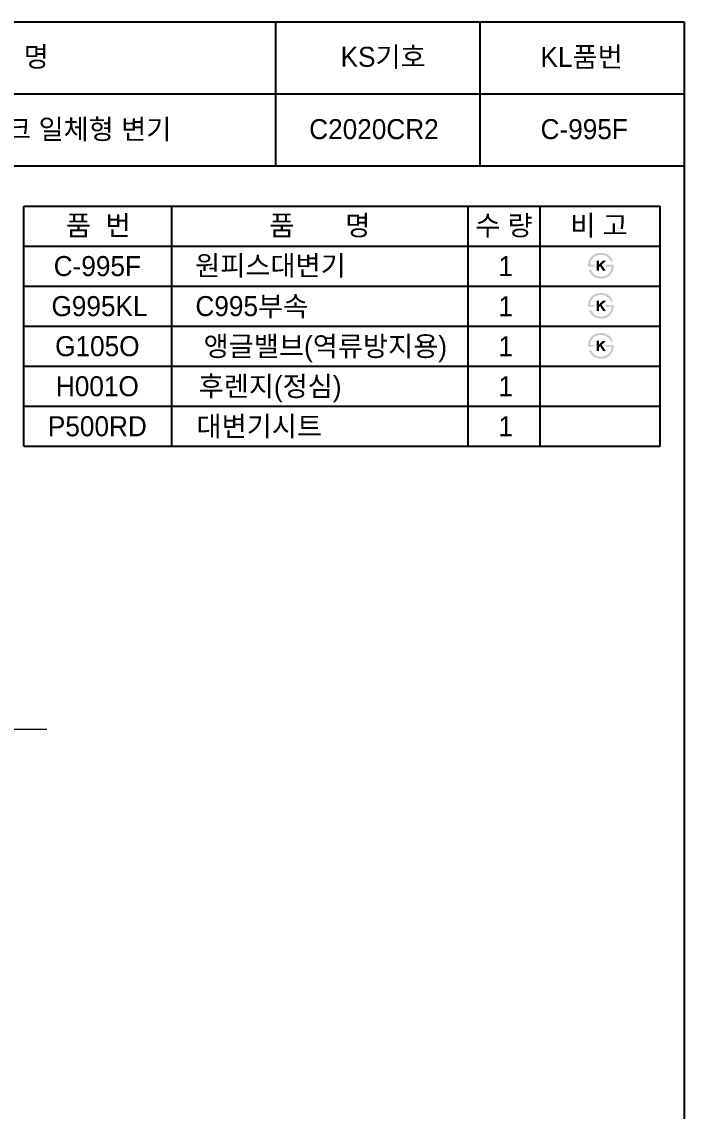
# Model space of a CAD drawing. Header units: millimetres. Extents: x 4840 to 6640, y -3623 to -1026.
# Drawn here: x 5812 to 6640, y -2386 to -1026 of the extents above; entities that cross this region are included whole.
import ezdxf
from ezdxf.enums import TextEntityAlignment as Align
from ezdxf.lldxf.tags import DXFTag

# ---------------------------------------------------------------- set-up
doc = ezdxf.new("R2010")
doc.units = ezdxf.units.MM
for name, color, linetype in [('TEXT', 7, 'Continuous'), ('도각라인', 255, 'Continuous'), ('중심선', 1, 'DASHED')]:
    doc.layers.add(name, color=color, linetype=linetype)
doc.styles.add('타이틀', font='H2GTRM.TTF', dxfattribs={"height": 25})
tags = doc.linetypes.add('DASHDOT', pattern=[70, 31, -13, 13, -13]).pattern_tags.tags
tags[10:11] = [DXFTag(74, 4), DXFTag(75, 0), DXFTag(340, '0'), DXFTag(46, 0.0), DXFTag(50, 0.0), DXFTag(44, 0.0), DXFTag(45, 0.0)]
tags[8:9] = [DXFTag(74, 4), DXFTag(75, 0), DXFTag(340, '0'), DXFTag(46, 0.0), DXFTag(50, 0.0), DXFTag(44, 0.0), DXFTag(45, 0.0)]
tags[6:7] = [DXFTag(74, 4), DXFTag(75, 0), DXFTag(340, '0'), DXFTag(46, 0.0), DXFTag(50, 0.0), DXFTag(44, 0.0), DXFTag(45, 0.0)]
tags[4:5] = [DXFTag(74, 4), DXFTag(75, 0), DXFTag(340, '0'), DXFTag(46, 0.0), DXFTag(50, 0.0), DXFTag(44, 0.0), DXFTag(45, 0.0)]
tags = doc.linetypes.add('DASHED', pattern=[25.72, 12.86, -12.86]).pattern_tags.tags
tags[6:7] = [DXFTag(74, 4), DXFTag(75, 0), DXFTag(340, '0'), DXFTag(46, 0.0), DXFTag(50, 0.0), DXFTag(44, 0.0), DXFTag(45, 0.0)]
tags[4:5] = [DXFTag(74, 4), DXFTag(75, 0), DXFTag(340, '0'), DXFTag(46, 0.0), DXFTag(50, 0.0), DXFTag(44, 0.0), DXFTag(45, 0.0)]

msp = doc.modelspace()

# ---------------------------------------------------------------- hatches: boundary and pattern name
at = {"layer": 'TEXT'}
for points in [[(6520, -1331.7), (6520, -1331.3), (6519.9, -1330.9), (6519.9, -1330.5), (6519.9, -1330.1), (6520, -1329.7), (6520, -1329.3), (6520, -1328.9), (6520.1, -1328.5), (6520.1, -1328.1), (6520.2, -1327.7), (6520.2, -1327.3), (6520.3, -1326.9), (6520.4, -1326.5), (6520.5, -1326.1), (6520.6, -1325.7), (6520.7, -1325.4), (6520.8, -1325), (6520.9, -1324.6), (6521.1, -1324.2), (6521.2, -1323.8), (6521.4, -1323.5), (6521.5, -1323.1), (6521.7, -1322.8), (6521.9, -1322.4), (6522.1, -1322.1), (6522.3, -1321.7), (6522.5, -1321.4), (6522.7, -1321.1), (6522.9, -1320.8), (6523.1, -1320.5), (6523.4, -1320.2), (6523.9, -1319.6), (6524.1, -1319.2), (6524.4, -1319), (6524.7, -1318.7), (6525, -1318.4), (6525.3, -1318.1), (6525.6, -1317.9), (6525.9, -1317.6), (6526.2, -1317.4), (6526.5, -1317.1), (6526.9, -1316.9), (6527.2, -1316.7), (6527.6, -1316.5), (6527.9, -1316.3), (6528.3, -1316.1), (6528.6, -1315.9), (6529, -1315.7), (6529.4, -1315.6), (6529.9, -1315.4), (6530.3, -1315.3), (6530.7, -1315.1), (6531.1, -1315), (6531.6, -1314.9), (6532, -1314.8), (6532.5, -1314.7), (6532.9, -1314.6), (6533.4, -1314.6), (6533.9, -1314.5), (6534.3, -1314.5), (6534.8, -1314.4), (6535.3, -1314.4), (6535.8, -1314.4), (6536.6, -1314.4), (6536.9, -1314.4), (6537.3, -1314.5), (6537.7, -1314.5), (6538, -1314.5), (6538.4, -1314.6), (6538.8, -1314.6), (6539.1, -1314.7), (6539.5, -1314.8), (6539.8, -1314.8), (6540.2, -1314.9), (6540.5, -1315), (6540.8, -1315.1), (6541.2, -1315.2), (6541.5, -1315.3), (6541.8, -1315.4), (6542.1, -1315.5), (6542.4, -1315.6), (6542.7, -1315.8), (6543, -1315.9), (6543.4, -1316), (6543.7, -1316.2), (6543.9, -1316.3), (6544.2, -1316.5), (6544.5, -1316.7), (6544.8, -1316.8), (6545.1, -1317), (6545.4, -1317.2), (6545.6, -1317.4), (6545.9, -1317.6), (6546.2, -1317.8), (6546.6, -1318.1), (6547, -1318.5), (6547.4, -1318.9), (6547.8, -1319.3), (6548.1, -1319.7), (6548.5, -1320.1), (6548.9, -1320.5), (6549.2, -1320.9), (6549.5, -1321.4), (6549.8, -1321.9), (6550.1, -1322.3), (6550.4, -1322.8), (6550.7, -1323.3), (6550.9, -1323.9), (6551.2, -1324.4), (6551.4, -1325), (6551.4, -1325), (6548.3, -1325), (6548.3, -1325), (6548.2, -1324.8), (6548.2, -1324.6), (6548.1, -1324.4), (6548, -1324.3), (6547.9, -1324.1), (6547.9, -1323.9), (6547.8, -1323.7), (6547.7, -1323.6), (6547.6, -1323.4), (6547.5, -1323.2), (6547.4, -1323.1), (6547.3, -1322.9), (6547.2, -1322.7), (6547.1, -1322.6), (6547, -1322.4), (6546.9, -1322.3), (6546.7, -1322.1), (6546.6, -1321.9), (6546.3, -1321.6), (6546.1, -1321.3), (6545.8, -1321), (6545.4, -1320.7), (6545.1, -1320.4), (6544.8, -1320.1), (6544.4, -1319.8), (6544.2, -1319.6), (6544, -1319.4), (6543.7, -1319.3), (6543.5, -1319.1), (6543.2, -1318.9), (6543, -1318.8), (6542.8, -1318.7), (6542.5, -1318.5), (6542.3, -1318.4), (6542, -1318.3), (6541.8, -1318.1), (6541.5, -1318), (6541.3, -1317.9), (6541, -1317.8), (6540.8, -1317.7), (6540.5, -1317.6), (6540.2, -1317.5), (6540, -1317.4), (6539.7, -1317.4), (6539.4, -1317.3), (6539.2, -1317.2), (6538.9, -1317.2), (6538.6, -1317.1), (6538.4, -1317.1), (6538.1, -1317), (6537.8, -1317), (6537.5, -1317), (6537.2, -1316.9), (6536.9, -1316.9), (6536.7, -1316.9), (6536.4, -1316.9), (6536.1, -1316.9), (6535.7, -1316.9), (6535.4, -1316.9), (6535.1, -1316.9), (6534.7, -1316.9), (6534.4, -1317), (6534.1, -1317), (6533.7, -1317), (6533.4, -1317.1), (6533.1, -1317.2), (6532.8, -1317.2), (6532.5, -1317.3), (6532.2, -1317.4), (6531.9, -1317.4), (6531.6, -1317.5), (6531.3, -1317.6), (6531, -1317.7), (6530.7, -1317.8), (6530.4, -1317.9), (6530.1, -1318.1), (6529.8, -1318.2), (6529.6, -1318.3), (6529.3, -1318.5), (6529, -1318.6), (6528.8, -1318.8), (6528.5, -1318.9), (6528.3, -1319.1), (6528, -1319.3), (6527.8, -1319.4), (6527.5, -1319.6), (6527.3, -1319.8), (6527, -1320), (6526.8, -1320.2), (6526.6, -1320.4), (6526.4, -1320.7), (6526.1, -1320.9), (6525.9, -1321.1), (6525.7, -1321.4), (6525.5, -1321.6), (6525.3, -1321.8), (6525.1, -1322.1), (6525, -1322.3), (6524.8, -1322.6), (6524.6, -1322.9), (6524.5, -1323.1), (6524.3, -1323.4), (6524.2, -1323.7), (6524, -1324), (6523.9, -1324.2), (6523.8, -1324.5), (6523.7, -1324.8), (6523.5, -1325.1), (6523.4, -1325.4), (6523.3, -1325.7), (6523.2, -1326), (6523.2, -1326.3), (6523.1, -1326.7), (6523, -1327), (6523, -1327.3), (6522.9, -1327.6), (6522.9, -1328), (6522.8, -1328.3), (6522.8, -1328.6), (6522.7, -1329), (6522.7, -1329.3), (6522.7, -1329.3), (6527.9, -1329.3), (6527.9, -1329.3), (6527.9, -1329.3), (6527.9, -1331.7), (6527.9, -1331.7), (6527.9, -1331.7), (6520, -1331.7)], [(6552.1, -1329.3), (6552.1, -1329.8), (6552.1, -1330.2), (6552.1, -1330.7), (6552.1, -1331.1), (6552.1, -1331.5), (6552, -1331.9), (6552, -1332.4), (6551.9, -1332.8), (6551.8, -1333.2), (6551.8, -1333.6), (6551.7, -1334), (6551.6, -1334.5), (6551.5, -1334.9), (6551.4, -1335.3), (6551.2, -1335.7), (6551.1, -1336.1), (6550.9, -1336.5), (6550.8, -1336.8), (6550.6, -1337.2), (6550.5, -1337.6), (6550.3, -1337.9), (6550.1, -1338.3), (6549.9, -1338.7), (6549.7, -1339), (6549.5, -1339.3), (6549.3, -1339.7), (6549.1, -1340), (6548.9, -1340.3), (6548.7, -1340.6), (6548.4, -1341), (6548.2, -1341.3), (6547.9, -1341.6), (6547.6, -1341.8), (6547.4, -1342.1), (6547.1, -1342.4), (6546.8, -1342.7), (6546.5, -1342.9), (6546.2, -1343.2), (6545.9, -1343.4), (6545.6, -1343.7), (6545.3, -1343.9), (6545, -1344.1), (6544.6, -1344.3), (6544.3, -1344.5), (6544, -1344.7), (6543.6, -1344.9), (6543.3, -1345), (6542.9, -1345.2), (6542.5, -1345.4), (6542.2, -1345.5), (6541.8, -1345.7), (6541.4, -1345.8), (6541, -1345.9), (6540.7, -1346), (6540.3, -1346.1), (6539.9, -1346.2), (6539.5, -1346.3), (6539.1, -1346.4), (6538.7, -1346.4), (6538.3, -1346.5), (6537.9, -1346.5), (6537.5, -1346.5), (6537.1, -1346.6), (6536.7, -1346.6), (6536, -1346.6), (6535.4, -1346.5), (6534.7, -1346.5), (6534.1, -1346.4), (6533.5, -1346.3), (6533.2, -1346.3), (6532.9, -1346.2), (6532.6, -1346.2), (6532.3, -1346.1), (6532, -1346), (6531.7, -1345.9), (6531.4, -1345.9), (6531.1, -1345.8), (6530.8, -1345.7), (6530.5, -1345.6), (6530.2, -1345.5), (6529.9, -1345.4), (6529.7, -1345.2), (6529.4, -1345.1), (6529.1, -1345), (6528.8, -1344.9), (6528.6, -1344.7), (6528.3, -1344.6), (6528.1, -1344.5), (6527.8, -1344.3), (6527.5, -1344.2), (6527, -1343.8), (6526.7, -1343.6), (6526.5, -1343.5), (6526.2, -1343.3), (6526, -1343.1), (6525.7, -1342.9), (6525.5, -1342.7), (6525.3, -1342.5), (6525, -1342.3), (6524.8, -1342), (6524.6, -1341.8), (6524.4, -1341.6), (6524.1, -1341.4), (6523.9, -1341.1), (6523.7, -1340.9), (6523.5, -1340.6), (6523.3, -1340.4), (6523.1, -1340.1), (6522.9, -1339.9), (6522.8, -1339.6), (6522.6, -1339.3), (6522.4, -1339), (6522.2, -1338.8), (6522.1, -1338.5), (6521.9, -1338.2), (6521.7, -1337.9), (6521.6, -1337.6), (6521.4, -1337.3), (6521.1, -1336.6), (6520.9, -1336), (6520.9, -1336), (6523.8, -1336), (6523.8, -1336), (6524, -1336.4), (6524.3, -1336.8), (6524.5, -1337.2), (6524.8, -1337.6), (6525, -1338), (6525.3, -1338.4), (6525.5, -1338.7), (6525.8, -1339.1), (6526.1, -1339.4), (6526.3, -1339.7), (6526.6, -1340), (6526.9, -1340.3), (6527.2, -1340.6), (6527.5, -1340.9), (6527.8, -1341.2), (6528.1, -1341.4), (6528.3, -1341.6), (6528.5, -1341.7), (6528.8, -1341.9), (6529, -1342.1), (6529.3, -1342.2), (6529.5, -1342.4), (6529.7, -1342.5), (6530, -1342.6), (6530.2, -1342.7), (6530.5, -1342.9), (6530.7, -1343), (6531, -1343.1), (6531.2, -1343.2), (6531.5, -1343.3), (6531.8, -1343.4), (6532, -1343.4), (6532.3, -1343.5), (6532.6, -1343.6), (6532.9, -1343.7), (6533.1, -1343.7), (6533.4, -1343.8), (6533.7, -1343.8), (6534, -1343.9), (6534.3, -1343.9), (6534.6, -1343.9), (6534.9, -1343.9), (6535.2, -1344), (6535.5, -1344), (6535.8, -1344), (6536.1, -1344), (6536.4, -1344), (6537.3, -1343.9), (6537.5, -1343.9), (6537.8, -1343.9), (6538.1, -1343.9), (6538.3, -1343.9), (6538.6, -1343.8), (6538.9, -1343.8), (6539.1, -1343.7), (6539.4, -1343.7), (6539.6, -1343.6), (6539.9, -1343.6), (6540.2, -1343.5), (6540.4, -1343.4), (6540.7, -1343.3), (6540.9, -1343.2), (6541.2, -1343.2), (6541.4, -1343.1), (6541.7, -1342.9), (6541.9, -1342.8), (6542.1, -1342.7), (6542.4, -1342.6), (6542.6, -1342.5), (6542.9, -1342.4), (6543.1, -1342.2), (6543.3, -1342.1), (6543.6, -1341.9), (6543.8, -1341.8), (6544, -1341.6), (6544.2, -1341.4), (6544.5, -1341.3), (6544.7, -1341.1), (6544.9, -1340.9), (6545.2, -1340.7), (6545.4, -1340.4), (6545.7, -1340.2), (6545.9, -1340), (6546.1, -1339.7), (6546.3, -1339.5), (6546.5, -1339.2), (6546.7, -1339), (6546.9, -1338.7), (6547.1, -1338.5), (6547.3, -1338.2), (6547.5, -1337.9), (6547.6, -1337.6), (6547.8, -1337.3), (6547.9, -1337), (6548.1, -1336.7), (6548.2, -1336.4), (6548.3, -1336.1), (6548.5, -1335.8), (6548.6, -1335.5), (6548.7, -1335.2), (6548.8, -1334.9), (6548.9, -1334.5), (6548.9, -1334.2), (6549, -1333.9), (6549.1, -1333.5), (6549.2, -1333.2), (6549.2, -1332.8), (6549.3, -1332.4), (6549.3, -1332.1), (6549.3, -1331.7), (6549.3, -1331.7), (6541.9, -1331.7), (6541.9, -1331.7), (6541.9, -1331.7), (6541.9, -1329.3), (6541.9, -1329.3), (6541.9, -1329.3), (6552.1, -1329.3)], [(6533.7, -1328.7), (6538.5, -1324.3), (6542.4, -1324.3), (6537, -1329.3), (6542.1, -1336.8), (6538.7, -1336.8), (6535.1, -1331.1), (6533.7, -1332.3), (6533.7, -1336.8), (6530.8, -1336.8), (6530.8, -1324.2), (6533.7, -1324.2)], [(6520, -1381.7), (6520, -1381.3), (6519.9, -1380.9), (6519.9, -1380.5), (6519.9, -1380.1), (6520, -1379.7), (6520, -1379.3), (6520, -1378.9), (6520.1, -1378.5), (6520.1, -1378.1), (6520.2, -1377.7), (6520.2, -1377.3), (6520.3, -1376.9), (6520.4, -1376.5), (6520.5, -1376.1), (6520.6, -1375.7), (6520.7, -1375.4), (6520.8, -1375), (6520.9, -1374.6), (6521.1, -1374.2), (6521.2, -1373.8), (6521.4, -1373.5), (6521.5, -1373.1), (6521.7, -1372.8), (6521.9, -1372.4), (6522.1, -1372.1), (6522.3, -1371.7), (6522.5, -1371.4), (6522.7, -1371.1), (6522.9, -1370.8), (6523.1, -1370.5), (6523.4, -1370.2), (6523.9, -1369.6), (6524.1, -1369.2), (6524.4, -1369), (6524.7, -1368.7), (6525, -1368.4), (6525.3, -1368.1), (6525.6, -1367.9), (6525.9, -1367.6), (6526.2, -1367.4), (6526.5, -1367.1), (6526.9, -1366.9), (6527.2, -1366.7), (6527.6, -1366.5), (6527.9, -1366.3), (6528.3, -1366.1), (6528.6, -1365.9), (6529, -1365.7), (6529.4, -1365.6), (6529.9, -1365.4), (6530.3, -1365.3), (6530.7, -1365.1), (6531.1, -1365), (6531.6, -1364.9), (6532, -1364.8), (6532.5, -1364.7), (6532.9, -1364.6), (6533.4, -1364.6), (6533.9, -1364.5), (6534.3, -1364.5), (6534.8, -1364.4), (6535.3, -1364.4), (6535.8, -1364.4), (6536.6, -1364.4), (6536.9, -1364.4), (6537.3, -1364.5), (6537.7, -1364.5), (6538, -1364.5), (6538.4, -1364.6), (6538.8, -1364.6), (6539.1, -1364.7), (6539.5, -1364.8), (6539.8, -1364.8), (6540.2, -1364.9), (6540.5, -1365), (6540.8, -1365.1), (6541.2, -1365.2), (6541.5, -1365.3), (6541.8, -1365.4), (6542.1, -1365.5), (6542.4, -1365.6), (6542.7, -1365.8), (6543, -1365.9), (6543.4, -1366), (6543.7, -1366.2), (6543.9, -1366.3), (6544.2, -1366.5), (6544.5, -1366.7), (6544.8, -1366.8), (6545.1, -1367), (6545.4, -1367.2), (6545.6, -1367.4), (6545.9, -1367.6), (6546.2, -1367.8), (6546.6, -1368.1), (6547, -1368.5), (6547.4, -1368.9), (6547.8, -1369.3), (6548.1, -1369.7), (6548.5, -1370.1), (6548.9, -1370.5), (6549.2, -1370.9), (6549.5, -1371.4), (6549.8, -1371.9), (6550.1, -1372.3), (6550.4, -1372.8), (6550.7, -1373.3), (6550.9, -1373.9), (6551.2, -1374.4), (6551.4, -1375), (6551.4, -1375), (6548.3, -1375), (6548.3, -1375), (6548.2, -1374.8), (6548.2, -1374.6), (6548.1, -1374.4), (6548, -1374.3), (6547.9, -1374.1), (6547.9, -1373.9), (6547.8, -1373.7), (6547.7, -1373.6), (6547.6, -1373.4), (6547.5, -1373.2), (6547.4, -1373.1), (6547.3, -1372.9), (6547.2, -1372.7), (6547.1, -1372.6), (6547, -1372.4), (6546.9, -1372.3), (6546.7, -1372.1), (6546.6, -1371.9), (6546.3, -1371.6), (6546.1, -1371.3), (6545.8, -1371), (6545.4, -1370.7), (6545.1, -1370.4), (6544.8, -1370.1), (6544.4, -1369.8), (6544.2, -1369.6), (6544, -1369.4), (6543.7, -1369.3), (6543.5, -1369.1), (6543.2, -1368.9), (6543, -1368.8), (6542.8, -1368.7), (6542.5, -1368.5), (6542.3, -1368.4), (6542, -1368.3), (6541.8, -1368.1), (6541.5, -1368), (6541.3, -1367.9), (6541, -1367.8), (6540.8, -1367.7), (6540.5, -1367.6), (6540.2, -1367.5), (6540, -1367.4), (6539.7, -1367.4), (6539.4, -1367.3), (6539.2, -1367.2), (6538.9, -1367.2), (6538.6, -1367.1), (6538.4, -1367.1), (6538.1, -1367), (6537.8, -1367), (6537.5, -1367), (6537.2, -1366.9), (6536.9, -1366.9), (6536.7, -1366.9), (6536.4, -1366.9), (6536.1, -1366.9), (6535.7, -1366.9), (6535.4, -1366.9), (6535.1, -1366.9), (6534.7, -1366.9), (6534.4, -1367), (6534.1, -1367), (6533.7, -1367), (6533.4, -1367.1), (6533.1, -1367.2), (6532.8, -1367.2), (6532.5, -1367.3), (6532.2, -1367.4), (6531.9, -1367.4), (6531.6, -1367.5), (6531.3, -1367.6), (6531, -1367.7), (6530.7, -1367.8), (6530.4, -1367.9), (6530.1, -1368.1), (6529.8, -1368.2), (6529.6, -1368.3), (6529.3, -1368.5), (6529, -1368.6), (6528.8, -1368.8), (6528.5, -1368.9), (6528.3, -1369.1), (6528, -1369.3), (6527.8, -1369.4), (6527.5, -1369.6), (6527.3, -1369.8), (6527, -1370), (6526.8, -1370.2), (6526.6, -1370.4), (6526.4, -1370.7), (6526.1, -1370.9), (6525.9, -1371.1), (6525.7, -1371.4), (6525.5, -1371.6), (6525.3, -1371.8), (6525.1, -1372.1), (6525, -1372.3), (6524.8, -1372.6), (6524.6, -1372.9), (6524.5, -1373.1), (6524.3, -1373.4), (6524.2, -1373.7), (6524, -1374), (6523.9, -1374.2), (6523.8, -1374.5), (6523.7, -1374.8), (6523.5, -1375.1), (6523.4, -1375.4), (6523.3, -1375.7), (6523.2, -1376), (6523.2, -1376.3), (6523.1, -1376.7), (6523, -1377), (6523, -1377.3), (6522.9, -1377.6), (6522.9, -1378), (6522.8, -1378.3), (6522.8, -1378.6), (6522.7, -1379), (6522.7, -1379.3), (6522.7, -1379.3), (6527.9, -1379.3), (6527.9, -1379.3), (6527.9, -1379.3), (6527.9, -1381.7), (6527.9, -1381.7), (6527.9, -1381.7), (6520, -1381.7)], [(6552.1, -1379.3), (6552.1, -1379.8), (6552.1, -1380.2), (6552.1, -1380.7), (6552.1, -1381.1), (6552.1, -1381.5), (6552, -1381.9), (6552, -1382.4), (6551.9, -1382.8), (6551.8, -1383.2), (6551.8, -1383.6), (6551.7, -1384), (6551.6, -1384.5), (6551.5, -1384.9), (6551.4, -1385.3), (6551.2, -1385.7), (6551.1, -1386.1), (6550.9, -1386.5), (6550.8, -1386.8), (6550.6, -1387.2), (6550.5, -1387.6), (6550.3, -1387.9), (6550.1, -1388.3), (6549.9, -1388.7), (6549.7, -1389), (6549.5, -1389.3), (6549.3, -1389.7), (6549.1, -1390), (6548.9, -1390.3), (6548.7, -1390.6), (6548.4, -1391), (6548.2, -1391.3), (6547.9, -1391.6), (6547.6, -1391.8), (6547.4, -1392.1), (6547.1, -1392.4), (6546.8, -1392.7), (6546.5, -1392.9), (6546.2, -1393.2), (6545.9, -1393.4), (6545.6, -1393.7), (6545.3, -1393.9), (6545, -1394.1), (6544.6, -1394.3), (6544.3, -1394.5), (6544, -1394.7), (6543.6, -1394.9), (6543.3, -1395), (6542.9, -1395.2), (6542.5, -1395.4), (6542.2, -1395.5), (6541.8, -1395.7), (6541.4, -1395.8), (6541, -1395.9), (6540.7, -1396), (6540.3, -1396.1), (6539.9, -1396.2), (6539.5, -1396.3), (6539.1, -1396.4), (6538.7, -1396.4), (6538.3, -1396.5), (6537.9, -1396.5), (6537.5, -1396.5), (6537.1, -1396.6), (6536.7, -1396.6), (6536, -1396.6), (6535.4, -1396.5), (6534.7, -1396.5), (6534.1, -1396.4), (6533.5, -1396.3), (6533.2, -1396.3), (6532.9, -1396.2), (6532.6, -1396.2), (6532.3, -1396.1), (6532, -1396), (6531.7, -1395.9), (6531.4, -1395.9), (6531.1, -1395.8), (6530.8, -1395.7), (6530.5, -1395.6), (6530.2, -1395.5), (6529.9, -1395.4), (6529.7, -1395.2), (6529.4, -1395.1), (6529.1, -1395), (6528.8, -1394.9), (6528.6, -1394.7), (6528.3, -1394.6), (6528.1, -1394.5), (6527.8, -1394.3), (6527.5, -1394.2), (6527, -1393.8), (6526.7, -1393.6), (6526.5, -1393.5), (6526.2, -1393.3), (6526, -1393.1), (6525.7, -1392.9), (6525.5, -1392.7), (6525.3, -1392.5), (6525, -1392.3), (6524.8, -1392), (6524.6, -1391.8), (6524.4, -1391.6), (6524.1, -1391.4), (6523.9, -1391.1), (6523.7, -1390.9), (6523.5, -1390.6), (6523.3, -1390.4), (6523.1, -1390.1), (6522.9, -1389.9), (6522.8, -1389.6), (6522.6, -1389.3), (6522.4, -1389), (6522.2, -1388.8), (6522.1, -1388.5), (6521.9, -1388.2), (6521.7, -1387.9), (6521.6, -1387.6), (6521.4, -1387.3), (6521.1, -1386.6), (6520.9, -1386), (6520.9, -1386), (6523.8, -1386), (6523.8, -1386), (6524, -1386.4), (6524.3, -1386.8), (6524.5, -1387.2), (6524.8, -1387.6), (6525, -1388), (6525.3, -1388.4), (6525.5, -1388.7), (6525.8, -1389.1), (6526.1, -1389.4), (6526.3, -1389.7), (6526.6, -1390), (6526.9, -1390.3), (6527.2, -1390.6), (6527.5, -1390.9), (6527.8, -1391.2), (6528.1, -1391.4), (6528.3, -1391.6), (6528.5, -1391.7), (6528.8, -1391.9), (6529, -1392.1), (6529.3, -1392.2), (6529.5, -1392.4), (6529.7, -1392.5), (6530, -1392.6), (6530.2, -1392.7), (6530.5, -1392.9), (6530.7, -1393), (6531, -1393.1), (6531.2, -1393.2), (6531.5, -1393.3), (6531.8, -1393.4), (6532, -1393.4), (6532.3, -1393.5), (6532.6, -1393.6), (6532.9, -1393.7), (6533.1, -1393.7), (6533.4, -1393.8), (6533.7, -1393.8), (6534, -1393.9), (6534.3, -1393.9), (6534.6, -1393.9), (6534.9, -1393.9), (6535.2, -1394), (6535.5, -1394), (6535.8, -1394), (6536.1, -1394), (6536.4, -1394), (6537.3, -1393.9), (6537.5, -1393.9), (6537.8, -1393.9), (6538.1, -1393.9), (6538.3, -1393.9), (6538.6, -1393.8), (6538.9, -1393.8), (6539.1, -1393.7), (6539.4, -1393.7), (6539.6, -1393.6), (6539.9, -1393.6), (6540.2, -1393.5), (6540.4, -1393.4), (6540.7, -1393.3), (6540.9, -1393.2), (6541.2, -1393.2), (6541.4, -1393.1), (6541.7, -1392.9), (6541.9, -1392.8), (6542.1, -1392.7), (6542.4, -1392.6), (6542.6, -1392.5), (6542.9, -1392.4), (6543.1, -1392.2), (6543.3, -1392.1), (6543.6, -1391.9), (6543.8, -1391.8), (6544, -1391.6), (6544.2, -1391.4), (6544.5, -1391.3), (6544.7, -1391.1), (6544.9, -1390.9), (6545.2, -1390.7), (6545.4, -1390.4), (6545.7, -1390.2), (6545.9, -1390), (6546.1, -1389.7), (6546.3, -1389.5), (6546.5, -1389.2), (6546.7, -1389), (6546.9, -1388.7), (6547.1, -1388.5), (6547.3, -1388.2), (6547.5, -1387.9), (6547.6, -1387.6), (6547.8, -1387.3), (6547.9, -1387), (6548.1, -1386.7), (6548.2, -1386.4), (6548.3, -1386.1), (6548.5, -1385.8), (6548.6, -1385.5), (6548.7, -1385.2), (6548.8, -1384.9), (6548.9, -1384.5), (6548.9, -1384.2), (6549, -1383.9), (6549.1, -1383.5), (6549.2, -1383.2), (6549.2, -1382.8), (6549.3, -1382.4), (6549.3, -1382.1), (6549.3, -1381.7), (6549.3, -1381.7), (6541.9, -1381.7), (6541.9, -1381.7), (6541.9, -1381.7), (6541.9, -1379.3), (6541.9, -1379.3), (6541.9, -1379.3), (6552.1, -1379.3)], [(6533.7, -1378.7), (6538.5, -1374.3), (6542.4, -1374.3), (6537, -1379.3), (6542.1, -1386.8), (6538.7, -1386.8), (6535.1, -1381.1), (6533.7, -1382.3), (6533.7, -1386.8), (6530.8, -1386.8), (6530.8, -1374.2), (6533.7, -1374.2)], [(6520, -1431.7), (6520, -1431.3), (6519.9, -1430.9), (6519.9, -1430.5), (6519.9, -1430.1), (6520, -1429.7), (6520, -1429.3), (6520, -1428.9), (6520.1, -1428.5), (6520.1, -1428.1), (6520.2, -1427.7), (6520.2, -1427.3), (6520.3, -1426.9), (6520.4, -1426.5), (6520.5, -1426.1), (6520.6, -1425.7), (6520.7, -1425.4), (6520.8, -1425), (6520.9, -1424.6), (6521.1, -1424.2), (6521.2, -1423.8), (6521.4, -1423.5), (6521.5, -1423.1), (6521.7, -1422.8), (6521.9, -1422.4), (6522.1, -1422.1), (6522.3, -1421.7), (6522.5, -1421.4), (6522.7, -1421.1), (6522.9, -1420.8), (6523.1, -1420.5), (6523.4, -1420.2), (6523.9, -1419.6), (6524.1, -1419.2), (6524.4, -1419), (6524.7, -1418.7), (6525, -1418.4), (6525.3, -1418.1), (6525.6, -1417.9), (6525.9, -1417.6), (6526.2, -1417.4), (6526.5, -1417.1), (6526.9, -1416.9), (6527.2, -1416.7), (6527.6, -1416.5), (6527.9, -1416.3), (6528.3, -1416.1), (6528.6, -1415.9), (6529, -1415.7), (6529.4, -1415.6), (6529.9, -1415.4), (6530.3, -1415.3), (6530.7, -1415.1), (6531.1, -1415), (6531.6, -1414.9), (6532, -1414.8), (6532.5, -1414.7), (6532.9, -1414.6), (6533.4, -1414.6), (6533.9, -1414.5), (6534.3, -1414.5), (6534.8, -1414.4), (6535.3, -1414.4), (6535.8, -1414.4), (6536.6, -1414.4), (6536.9, -1414.4), (6537.3, -1414.5), (6537.7, -1414.5), (6538, -1414.5), (6538.4, -1414.6), (6538.8, -1414.6), (6539.1, -1414.7), (6539.5, -1414.8), (6539.8, -1414.8), (6540.2, -1414.9), (6540.5, -1415), (6540.8, -1415.1), (6541.2, -1415.2), (6541.5, -1415.3), (6541.8, -1415.4), (6542.1, -1415.5), (6542.4, -1415.6), (6542.7, -1415.8), (6543, -1415.9), (6543.4, -1416), (6543.7, -1416.2), (6543.9, -1416.3), (6544.2, -1416.5), (6544.5, -1416.7), (6544.8, -1416.8), (6545.1, -1417), (6545.4, -1417.2), (6545.6, -1417.4), (6545.9, -1417.6), (6546.2, -1417.8), (6546.6, -1418.1), (6547, -1418.5), (6547.4, -1418.9), (6547.8, -1419.3), (6548.1, -1419.7), (6548.5, -1420.1), (6548.9, -1420.5), (6549.2, -1420.9), (6549.5, -1421.4), (6549.8, -1421.9), (6550.1, -1422.3), (6550.4, -1422.8), (6550.7, -1423.3), (6550.9, -1423.9), (6551.2, -1424.4), (6551.4, -1425), (6551.4, -1425), (6548.3, -1425), (6548.3, -1425), (6548.2, -1424.8), (6548.2, -1424.6), (6548.1, -1424.4), (6548, -1424.3), (6547.9, -1424.1), (6547.9, -1423.9), (6547.8, -1423.7), (6547.7, -1423.6), (6547.6, -1423.4), (6547.5, -1423.2), (6547.4, -1423.1), (6547.3, -1422.9), (6547.2, -1422.7), (6547.1, -1422.6), (6547, -1422.4), (6546.9, -1422.3), (6546.7, -1422.1), (6546.6, -1421.9), (6546.3, -1421.6), (6546.1, -1421.3), (6545.8, -1421), (6545.4, -1420.7), (6545.1, -1420.4), (6544.8, -1420.1), (6544.4, -1419.8), (6544.2, -1419.6), (6544, -1419.4), (6543.7, -1419.3), (6543.5, -1419.1), (6543.2, -1418.9), (6543, -1418.8), (6542.8, -1418.7), (6542.5, -1418.5), (6542.3, -1418.4), (6542, -1418.3), (6541.8, -1418.1), (6541.5, -1418), (6541.3, -1417.9), (6541, -1417.8), (6540.8, -1417.7), (6540.5, -1417.6), (6540.2, -1417.5), (6540, -1417.4), (6539.7, -1417.4), (6539.4, -1417.3), (6539.2, -1417.2), (6538.9, -1417.2), (6538.6, -1417.1), (6538.4, -1417.1), (6538.1, -1417), (6537.8, -1417), (6537.5, -1417), (6537.2, -1416.9), (6536.9, -1416.9), (6536.7, -1416.9), (6536.4, -1416.9), (6536.1, -1416.9), (6535.7, -1416.9), (6535.4, -1416.9), (6535.1, -1416.9), (6534.7, -1416.9), (6534.4, -1417), (6534.1, -1417), (6533.7, -1417), (6533.4, -1417.1), (6533.1, -1417.2), (6532.8, -1417.2), (6532.5, -1417.3), (6532.2, -1417.4), (6531.9, -1417.4), (6531.6, -1417.5), (6531.3, -1417.6), (6531, -1417.7), (6530.7, -1417.8), (6530.4, -1417.9), (6530.1, -1418.1), (6529.8, -1418.2), (6529.6, -1418.3), (6529.3, -1418.5), (6529, -1418.6), (6528.8, -1418.8), (6528.5, -1418.9), (6528.3, -1419.1), (6528, -1419.3), (6527.8, -1419.4), (6527.5, -1419.6), (6527.3, -1419.8), (6527, -1420), (6526.8, -1420.2), (6526.6, -1420.4), (6526.4, -1420.7), (6526.1, -1420.9), (6525.9, -1421.1), (6525.7, -1421.4), (6525.5, -1421.6), (6525.3, -1421.8), (6525.1, -1422.1), (6525, -1422.3), (6524.8, -1422.6), (6524.6, -1422.9), (6524.5, -1423.1), (6524.3, -1423.4), (6524.2, -1423.7), (6524, -1424), (6523.9, -1424.2), (6523.8, -1424.5), (6523.7, -1424.8), (6523.5, -1425.1), (6523.4, -1425.4), (6523.3, -1425.7), (6523.2, -1426), (6523.2, -1426.3), (6523.1, -1426.7), (6523, -1427), (6523, -1427.3), (6522.9, -1427.6), (6522.9, -1428), (6522.8, -1428.3), (6522.8, -1428.6), (6522.7, -1429), (6522.7, -1429.3), (6522.7, -1429.3), (6527.9, -1429.3), (6527.9, -1429.3), (6527.9, -1429.3), (6527.9, -1431.7), (6527.9, -1431.7), (6527.9, -1431.7), (6520, -1431.7)], [(6533.7, -1428.7), (6538.5, -1424.3), (6542.4, -1424.3), (6537, -1429.3), (6542.1, -1436.8), (6538.7, -1436.8), (6535.1, -1431.1), (6533.7, -1432.3), (6533.7, -1436.8), (6530.8, -1436.8), (6530.8, -1424.2), (6533.7, -1424.2)], [(6552.1, -1429.3), (6552.1, -1429.8), (6552.1, -1430.2), (6552.1, -1430.7), (6552.1, -1431.1), (6552.1, -1431.5), (6552, -1431.9), (6552, -1432.4), (6551.9, -1432.8), (6551.8, -1433.2), (6551.8, -1433.6), (6551.7, -1434), (6551.6, -1434.5), (6551.5, -1434.9), (6551.4, -1435.3), (6551.2, -1435.7), (6551.1, -1436.1), (6550.9, -1436.5), (6550.8, -1436.8), (6550.6, -1437.2), (6550.5, -1437.6), (6550.3, -1437.9), (6550.1, -1438.3), (6549.9, -1438.7), (6549.7, -1439), (6549.5, -1439.3), (6549.3, -1439.7), (6549.1, -1440), (6548.9, -1440.3), (6548.7, -1440.6), (6548.4, -1441), (6548.2, -1441.3), (6547.9, -1441.6), (6547.6, -1441.8), (6547.4, -1442.1), (6547.1, -1442.4), (6546.8, -1442.7), (6546.5, -1442.9), (6546.2, -1443.2), (6545.9, -1443.4), (6545.6, -1443.7), (6545.3, -1443.9), (6545, -1444.1), (6544.6, -1444.3), (6544.3, -1444.5), (6544, -1444.7), (6543.6, -1444.9), (6543.3, -1445), (6542.9, -1445.2), (6542.5, -1445.4), (6542.2, -1445.5), (6541.8, -1445.7), (6541.4, -1445.8), (6541, -1445.9), (6540.7, -1446), (6540.3, -1446.1), (6539.9, -1446.2), (6539.5, -1446.3), (6539.1, -1446.4), (6538.7, -1446.4), (6538.3, -1446.5), (6537.9, -1446.5), (6537.5, -1446.5), (6537.1, -1446.6), (6536.7, -1446.6), (6536, -1446.6), (6535.4, -1446.5), (6534.7, -1446.5), (6534.1, -1446.4), (6533.5, -1446.3), (6533.2, -1446.3), (6532.9, -1446.2), (6532.6, -1446.2), (6532.3, -1446.1), (6532, -1446), (6531.7, -1445.9), (6531.4, -1445.9), (6531.1, -1445.8), (6530.8, -1445.7), (6530.5, -1445.6), (6530.2, -1445.5), (6529.9, -1445.4), (6529.7, -1445.2), (6529.4, -1445.1), (6529.1, -1445), (6528.8, -1444.9), (6528.6, -1444.7), (6528.3, -1444.6), (6528.1, -1444.5), (6527.8, -1444.3), (6527.5, -1444.2), (6527, -1443.8), (6526.7, -1443.6), (6526.5, -1443.5), (6526.2, -1443.3), (6526, -1443.1), (6525.7, -1442.9), (6525.5, -1442.7), (6525.3, -1442.5), (6525, -1442.3), (6524.8, -1442), (6524.6, -1441.8), (6524.4, -1441.6), (6524.1, -1441.4), (6523.9, -1441.1), (6523.7, -1440.9), (6523.5, -1440.6), (6523.3, -1440.4), (6523.1, -1440.1), (6522.9, -1439.9), (6522.8, -1439.6), (6522.6, -1439.3), (6522.4, -1439), (6522.2, -1438.8), (6522.1, -1438.5), (6521.9, -1438.2), (6521.7, -1437.9), (6521.6, -1437.6), (6521.4, -1437.3), (6521.1, -1436.6), (6520.9, -1436), (6520.9, -1436), (6523.8, -1436), (6523.8, -1436), (6524, -1436.4), (6524.3, -1436.8), (6524.5, -1437.2), (6524.8, -1437.6), (6525, -1438), (6525.3, -1438.4), (6525.5, -1438.7), (6525.8, -1439.1), (6526.1, -1439.4), (6526.3, -1439.7), (6526.6, -1440), (6526.9, -1440.3), (6527.2, -1440.6), (6527.5, -1440.9), (6527.8, -1441.2), (6528.1, -1441.4), (6528.3, -1441.6), (6528.5, -1441.7), (6528.8, -1441.9), (6529, -1442.1), (6529.3, -1442.2), (6529.5, -1442.4), (6529.7, -1442.5), (6530, -1442.6), (6530.2, -1442.7), (6530.5, -1442.9), (6530.7, -1443), (6531, -1443.1), (6531.2, -1443.2), (6531.5, -1443.3), (6531.8, -1443.4), (6532, -1443.4), (6532.3, -1443.5), (6532.6, -1443.6), (6532.9, -1443.7), (6533.1, -1443.7), (6533.4, -1443.8), (6533.7, -1443.8), (6534, -1443.9), (6534.3, -1443.9), (6534.6, -1443.9), (6534.9, -1443.9), (6535.2, -1444), (6535.5, -1444), (6535.8, -1444), (6536.1, -1444), (6536.4, -1444), (6537.3, -1443.9), (6537.5, -1443.9), (6537.8, -1443.9), (6538.1, -1443.9), (6538.3, -1443.9), (6538.6, -1443.8), (6538.9, -1443.8), (6539.1, -1443.7), (6539.4, -1443.7), (6539.6, -1443.6), (6539.9, -1443.6), (6540.2, -1443.5), (6540.4, -1443.4), (6540.7, -1443.3), (6540.9, -1443.2), (6541.2, -1443.2), (6541.4, -1443.1), (6541.7, -1442.9), (6541.9, -1442.8), (6542.1, -1442.7), (6542.4, -1442.6), (6542.6, -1442.5), (6542.9, -1442.4), (6543.1, -1442.2), (6543.3, -1442.1), (6543.6, -1441.9), (6543.8, -1441.8), (6544, -1441.6), (6544.2, -1441.4), (6544.5, -1441.3), (6544.7, -1441.1), (6544.9, -1440.9), (6545.2, -1440.7), (6545.4, -1440.4), (6545.7, -1440.2), (6545.9, -1440), (6546.1, -1439.7), (6546.3, -1439.5), (6546.5, -1439.2), (6546.7, -1439), (6546.9, -1438.7), (6547.1, -1438.5), (6547.3, -1438.2), (6547.5, -1437.9), (6547.6, -1437.6), (6547.8, -1437.3), (6547.9, -1437), (6548.1, -1436.7), (6548.2, -1436.4), (6548.3, -1436.1), (6548.5, -1435.8), (6548.6, -1435.5), (6548.7, -1435.2), (6548.8, -1434.9), (6548.9, -1434.5), (6548.9, -1434.2), (6549, -1433.9), (6549.1, -1433.5), (6549.2, -1433.2), (6549.2, -1432.8), (6549.3, -1432.4), (6549.3, -1432.1), (6549.3, -1431.7), (6549.3, -1431.7), (6541.9, -1431.7), (6541.9, -1431.7), (6541.9, -1431.7), (6541.9, -1429.3), (6541.9, -1429.3), (6541.9, -1429.3), (6552.1, -1429.3)]]:
    msp.add_hatch(color=256, dxfattribs=at).paths.add_polyline_path(points, flags=0)

# ---------------------------------------------------------------- linework, layer by layer
at = {"layer": '도각라인', "color": 7}
for p, q in [((4840.1, -1025.9), (6640.1, -1025.9)), ((6130.1, -1205.9), (6130.1, -1025.9)), ((6385.1, -1205.9), (6385.1, -1025.9)), ((6640.1, -1025.9), (6640.1, -3555.9)), ((5360.1, -1115.9), (6640.1, -1115.9)), ((4840.1, -1205.9), (6640.1, -1205.9)), ((5815.1, -1505.9), (5815.1, -1255.9)), ((5815.1, -1255.9), (6610.1, -1255.9)), ((6000.1, -1505.9), (6000.1, -1255.9)), ((6370.1, -1505.9), (6370.1, -1255.9)), ((6460.1, -1505.9), (6460.1, -1255.9)), ((6610.1, -1505.9), (6610.1, -1255.9)), ((5815.1, -1305.9), (6610.1, -1305.9)), ((5815.1, -1355.9), (6610.1, -1355.9)), ((5815.1, -1405.9), (6610.1, -1405.9)), ((5815.1, -1455.9), (6610.1, -1455.9)), ((5815.1, -1555.9), (5815.1, -1505.9)), ((5815.1, -1505.9), (6610.1, -1505.9)), ((6000.1, -1555.9), (6000.1, -1505.9)), ((6370.1, -1555.9), (6370.1, -1505.9)), ((6460.1, -1555.9), (6460.1, -1505.9)), ((6610.1, -1555.9), (6610.1, -1505.9)), ((5815.1, -1555.9), (6610.1, -1555.9))]:
    msp.add_line(p, q, dxfattribs=at)
at = {"layer": '중심선', "linetype": 'DASHDOT', "lineweight": 18}
msp.add_line((5047.3, -1909), (5843.8, -1909), dxfattribs=at)

# ---------------------------------------------------------------- texts
at = {"layer": 'TEXT', "style": '타이틀'}
for s, p in [('품             명', (5755.8, -1069.5)), ('KS기호', (6264, -1069.6)), ('KL품번', (6511.9, -1069.7)), ('절수형 서양식 하이탱크 일체형 변기', (5745.9, -1159.9)), ('C2020CR2', (6252.5, -1159.9)), ('C-995F', (6515.2, -1159.9)), ('품  번', (5908.1, -1280.1)), ('품       명', (6184.9, -1280.1)), ('수 량', (6414.9, -1280.1)), ('비 고', (6533.7, -1280.1)), ('C-995F', (5906.9, -1330.9)), ('원피스대변기', (6123.2, -1330.2)), ('1', (6417.1, -1330.9)), ('G995KL', (5909.6, -1380.9)), ('C995부속', (6099.9, -1380.9)), ('1', (6417.1, -1381)), ('G105O', (5906.9, -1430.9)), ('앵글밸브(역류방지용)', (6191.7, -1430.9)), ('1', (6417.1, -1431)), ('H001O', (5906.9, -1480.9)), ('후렌지(정심)', (6122.7, -1480.9)), ('1', (6417.1, -1480.9)), ('P500RD', (5906.9, -1530.9)), ('대변기시트', (6109.2, -1531)), ('1', (6417.1, -1530.9))]:
    msp.add_text(s, height=25, dxfattribs=at).set_placement(p, align=Align.MIDDLE_CENTER)

doc.saveas('drawing.dxf')
